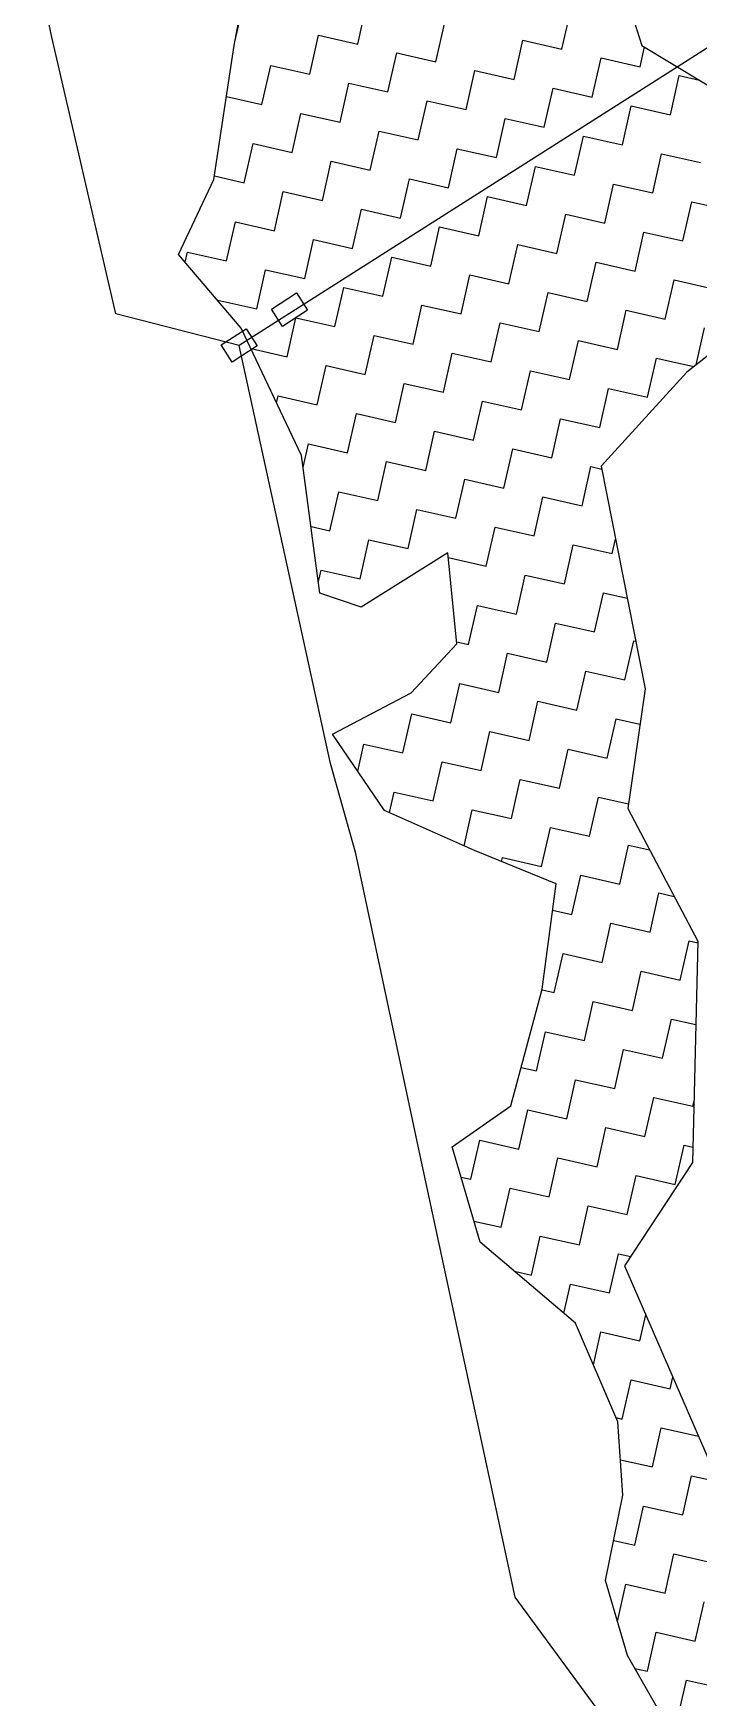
# Model space of a CAD drawing. Header units: metres. Extents: x 340266 to 342991, y 1762549 to 1766704.
# Drawn here: x 341129.8 to 341239.1, y 1765381.5 to 1765654.6 of the extents above; entities that cross this region are included whole.
import ezdxf

# ---------------------------------------------------------------- set-up
doc = ezdxf.new("R2010")
doc.units = ezdxf.units.M
doc.header["$MEASUREMENT"] = 0
for name, color, linetype in [('POLY_HATCH', 12, 'Continuous'), ('POLY_PARCEL', 6, 'Continuous'), ('V_BOUND_LINE', 7, 'Continuous')]:
    doc.layers.add(name, color=color, linetype=linetype)

msp = doc.modelspace()

# ---------------------------------------------------------------- linework, layer by layer
for points in [[(341168.92, 1765609.33), (341173.02, 1765611.99), (341174.85, 1765609.15), (341170.75, 1765606.5)], [(341160.64, 1765603.48), (341164.74, 1765606.13), (341166.58, 1765603.3), (341162.48, 1765600.64)]]:
    msp.add_lwpolyline(points, close=True)
at = {"layer": 'POLY_HATCH'}
for p, q in [((341162.81, 1765652.6), (341166.23, 1765671.31)), ((341226.86, 1765661.63), (341229.74, 1765652.62)), ((341159.47, 1765630.64), (341162.81, 1765652.6)), ((341229.74, 1765652.62), (341253.33, 1765638.37)), ((341153.68, 1765618.3), (341159.47, 1765630.64)), ((341266.78, 1765622.35), (341237.13, 1765599.02)), ((341163.96, 1765606.24), (341153.68, 1765618.3)), ((341173.86, 1765585.34), (341163.96, 1765606.24)), ((341237.13, 1765599.02), (341223.07, 1765583.54)), ((341176.88, 1765562.75), (341173.86, 1765585.34)), ((341223.07, 1765583.54), (341230.25, 1765547.03)), ((341197.87, 1765569.37), (341183.66, 1765560.41)), ((341199.37, 1765554.42), (341197.87, 1765569.37)), ((341183.66, 1765560.41), (341176.88, 1765562.75)), ((341191.86, 1765546.38), (341199.37, 1765554.42)), ((341178.95, 1765539.57), (341191.86, 1765546.38)), ((341230.25, 1765547.03), (341227.43, 1765527.38)), ((341187.5, 1765527.08), (341178.95, 1765539.57)), ((341202.26, 1765520.5), (341187.5, 1765527.08)), ((341227.43, 1765527.38), (341238.94, 1765505.59)), ((341215.66, 1765515.04), (341202.26, 1765520.5)), ((341213.36, 1765497.71), (341215.66, 1765515.04)), ((341238.94, 1765505.59), (341238.04, 1765469.28)), ((341208.23, 1765478.58), (341213.36, 1765497.71)), ((341198.58, 1765471.84), (341208.23, 1765478.58)), ((341203.17, 1765456.2), (341198.58, 1765471.84)), ((341238.04, 1765469.28), (341226.9, 1765452.33)), ((341218.85, 1765442.91), (341203.17, 1765456.2)), ((341226.9, 1765452.33), (341241.31, 1765419.05)), ((341225.76, 1765426.75), (341218.85, 1765442.91)), ((341226.62, 1765414.69), (341225.76, 1765426.75)), ((341223.77, 1765400.67), (341226.62, 1765414.69)), ((341227.38, 1765388.38), (341223.77, 1765400.67)), ((341234.93, 1765375.2), (341227.38, 1765388.38))]:
    msp.add_line(p, q, dxfattribs=at)
at = {"layer": 'POLY_HATCH', "linetype": 'Continuous'}
for p, q in [((341183.08, 1765652.85), (341184.53, 1765659.27)), ((341216.61, 1765652.01), (341218.06, 1765658.43)), ((341162.93, 1765653.23), (341163.83, 1765657.2)), ((341195.91, 1765649.95), (341197.36, 1765656.37)), ((341175.21, 1765647.88), (341176.66, 1765654.3)), ((341176.66, 1765654.3), (341183.08, 1765652.85)), ((341208.75, 1765647.05), (341210.2, 1765653.47)), ((341210.2, 1765653.47), (341216.61, 1765652.01)), ((341229.45, 1765649.11), (341230.18, 1765652.36)), ((341167.34, 1765642.92), (341168.79, 1765649.33)), ((341168.79, 1765649.33), (341175.21, 1765647.88)), ((341188.04, 1765644.98), (341189.49, 1765651.4)), ((341189.49, 1765651.4), (341195.91, 1765649.95)), ((341221.58, 1765644.15), (341223.03, 1765650.56)), ((341223.03, 1765650.56), (341229.45, 1765649.11)), ((341180.18, 1765640.02), (341181.63, 1765646.43)), ((341181.63, 1765646.43), (341188.04, 1765644.98)), ((341200.88, 1765642.08), (341202.33, 1765648.5)), ((341202.33, 1765648.5), (341208.75, 1765647.05)), ((341234.42, 1765641.25), (341235.87, 1765647.66)), ((341235.87, 1765647.66), (341239.19, 1765646.91)), ((341161.54, 1765644.23), (341167.34, 1765642.92)), ((341213.71, 1765639.18), (341215.16, 1765645.6)), ((341215.16, 1765645.6), (341221.58, 1765644.15)), ((341172.31, 1765635.05), (341173.76, 1765641.47)), ((341173.76, 1765641.47), (341180.18, 1765640.02)), ((341193.01, 1765637.11), (341194.46, 1765643.53)), ((341194.46, 1765643.53), (341200.88, 1765642.08)), ((341226.55, 1765636.28), (341228, 1765642.7)), ((341228, 1765642.7), (341234.42, 1765641.25)), ((341185.14, 1765632.15), (341186.59, 1765638.57)), ((341186.59, 1765638.57), (341193.01, 1765637.11)), ((341205.85, 1765634.21), (341207.3, 1765640.63)), ((341207.3, 1765640.63), (341213.71, 1765639.18)), ((341164.44, 1765630.08), (341165.89, 1765636.5)), ((341165.89, 1765636.5), (341172.31, 1765635.05)), ((341197.98, 1765629.25), (341199.43, 1765635.66)), ((341199.43, 1765635.66), (341205.85, 1765634.21)), ((341218.68, 1765631.31), (341220.13, 1765637.73)), ((341220.13, 1765637.73), (341226.55, 1765636.28)), ((341177.28, 1765627.18), (341178.73, 1765633.6)), ((341178.73, 1765633.6), (341185.14, 1765632.15)), ((341210.81, 1765626.35), (341212.26, 1765632.76)), ((341212.26, 1765632.76), (341218.68, 1765631.31)), ((341231.51, 1765628.41), (341232.97, 1765634.83)), ((341232.97, 1765634.83), (341239.38, 1765633.38)), ((341159.56, 1765631.19), (341164.44, 1765630.08)), ((341190.11, 1765624.28), (341191.56, 1765630.7)), ((341191.56, 1765630.7), (341197.98, 1765629.25)), ((341169.41, 1765622.21), (341170.86, 1765628.63)), ((341170.86, 1765628.63), (341177.28, 1765627.18)), ((341202.94, 1765621.38), (341204.4, 1765627.8)), ((341204.4, 1765627.8), (341210.81, 1765626.35)), ((341223.65, 1765623.44), (341225.1, 1765629.86)), ((341225.1, 1765629.86), (341231.51, 1765628.41)), ((341182.24, 1765619.31), (341183.69, 1765625.73)), ((341183.69, 1765625.73), (341190.11, 1765624.28)), ((341215.78, 1765618.48), (341217.23, 1765624.9)), ((341217.23, 1765624.9), (341223.65, 1765623.44)), ((341236.48, 1765620.54), (341237.93, 1765626.96)), ((341237.93, 1765626.96), (341244.35, 1765625.51)), ((341161.54, 1765617.25), (341162.99, 1765623.66)), ((341162.99, 1765623.66), (341169.41, 1765622.21)), ((341195.08, 1765616.41), (341196.53, 1765622.83)), ((341196.53, 1765622.83), (341202.94, 1765621.38)), ((341228.61, 1765615.58), (341230.06, 1765621.99)), ((341230.06, 1765621.99), (341236.48, 1765620.54)), ((341174.37, 1765614.35), (341175.83, 1765620.76)), ((341175.83, 1765620.76), (341182.24, 1765619.31)), ((341207.91, 1765613.51), (341209.36, 1765619.93)), ((341209.36, 1765619.93), (341215.78, 1765618.48)), ((341154.75, 1765617.05), (341155.12, 1765618.7)), ((341155.12, 1765618.7), (341161.54, 1765617.25)), ((341187.21, 1765611.45), (341188.66, 1765617.86)), ((341188.66, 1765617.86), (341195.08, 1765616.41)), ((341220.75, 1765610.61), (341222.2, 1765617.03)), ((341222.2, 1765617.03), (341228.61, 1765615.58)), ((341166.51, 1765609.38), (341167.96, 1765615.8)), ((341167.96, 1765615.8), (341174.37, 1765614.35)), ((341200.04, 1765608.54), (341201.49, 1765614.96)), ((341201.49, 1765614.96), (341207.91, 1765613.51)), ((341233.58, 1765607.71), (341235.03, 1765614.13)), ((341235.03, 1765614.13), (341241.45, 1765612.68)), ((341160.08, 1765610.79), (341160.09, 1765610.83)), ((341160.09, 1765610.83), (341166.51, 1765609.38)), ((341179.34, 1765606.48), (341180.79, 1765612.9)), ((341180.79, 1765612.9), (341187.21, 1765611.45)), ((341212.88, 1765605.64), (341214.33, 1765612.06)), ((341214.33, 1765612.06), (341220.75, 1765610.61)), ((341192.18, 1765603.58), (341193.63, 1765610)), ((341193.63, 1765610), (341200.04, 1765608.54)), ((341225.71, 1765602.74), (341227.16, 1765609.16)), ((341227.16, 1765609.16), (341233.58, 1765607.71)), ((341171.47, 1765601.51), (341172.92, 1765607.93)), ((341172.92, 1765607.93), (341179.34, 1765606.48)), ((341205.01, 1765600.68), (341206.46, 1765607.09)), ((341206.46, 1765607.09), (341212.88, 1765605.64)), ((341238.63, 1765600.2), (341240, 1765606.26)), ((341165.57, 1765602.85), (341171.47, 1765601.51)), ((341184.31, 1765598.61), (341185.76, 1765605.03)), ((341185.76, 1765605.03), (341192.18, 1765603.58)), ((341217.85, 1765597.78), (341219.3, 1765604.19)), ((341219.3, 1765604.19), (341225.71, 1765602.74)), ((341176.44, 1765593.64), (341177.89, 1765600.06)), ((341177.89, 1765600.06), (341184.31, 1765598.61)), ((341197.14, 1765595.71), (341198.59, 1765602.13)), ((341198.59, 1765602.13), (341205.01, 1765600.68)), ((341230.68, 1765594.88), (341232.13, 1765601.29)), ((341232.13, 1765601.29), (341238.25, 1765599.91)), ((341209.98, 1765592.81), (341211.43, 1765599.23)), ((341211.43, 1765599.23), (341217.85, 1765597.78)), ((341169.77, 1765593.97), (341170.02, 1765595.09)), ((341170.02, 1765595.09), (341176.44, 1765593.64)), ((341189.28, 1765590.74), (341190.73, 1765597.16)), ((341190.73, 1765597.16), (341197.14, 1765595.71)), ((341222.81, 1765589.91), (341224.26, 1765596.33)), ((341224.26, 1765596.33), (341230.68, 1765594.88)), ((341181.41, 1765585.78), (341182.86, 1765592.19)), ((341182.86, 1765592.19), (341189.28, 1765590.74)), ((341202.11, 1765587.84), (341203.56, 1765594.26)), ((341203.56, 1765594.26), (341209.98, 1765592.81)), ((341194.24, 1765582.88), (341195.69, 1765589.29)), ((341195.69, 1765589.29), (341202.11, 1765587.84)), ((341214.94, 1765584.94), (341216.39, 1765591.36)), ((341216.39, 1765591.36), (341222.81, 1765589.91)), ((341174.12, 1765583.38), (341174.99, 1765587.23)), ((341174.99, 1765587.23), (341181.41, 1765585.78)), ((341207.08, 1765579.97), (341208.53, 1765586.39)), ((341208.53, 1765586.39), (341214.94, 1765584.94)), ((341186.37, 1765577.91), (341187.82, 1765584.33)), ((341187.82, 1765584.33), (341194.24, 1765582.88)), ((341199.21, 1765575.01), (341200.66, 1765581.43)), ((341200.66, 1765581.43), (341207.08, 1765579.97)), ((341219.91, 1765577.07), (341221.36, 1765583.49)), ((341221.36, 1765583.49), (341223.16, 1765583.09)), ((341178.51, 1765572.94), (341179.96, 1765579.36)), ((341179.96, 1765579.36), (341186.37, 1765577.91)), ((341212.04, 1765572.11), (341213.49, 1765578.52)), ((341213.49, 1765578.52), (341219.91, 1765577.07)), ((341191.34, 1765570.04), (341192.79, 1765576.46)), ((341192.79, 1765576.46), (341199.21, 1765575.01)), ((341175.42, 1765573.64), (341178.51, 1765572.94)), ((341204.18, 1765567.14), (341205.63, 1765573.56)), ((341205.63, 1765573.56), (341212.04, 1765572.11)), ((341183.47, 1765565.07), (341184.92, 1765571.49)), ((341184.92, 1765571.49), (341191.34, 1765570.04)), ((341217.01, 1765564.24), (341218.46, 1765570.66)), ((341218.46, 1765570.66), (341224.88, 1765569.21)), ((341224.88, 1765569.21), (341225.42, 1765571.59)), ((341197.95, 1765568.55), (341204.18, 1765567.14)), ((341176.63, 1765564.62), (341177.06, 1765566.52)), ((341177.06, 1765566.52), (341183.47, 1765565.07)), ((341209.14, 1765559.27), (341210.59, 1765565.69)), ((341210.59, 1765565.69), (341217.01, 1765564.24)), ((341221.98, 1765556.37), (341223.43, 1765562.79)), ((341223.43, 1765562.79), (341227.32, 1765561.91)), ((341201.27, 1765554.31), (341202.73, 1765560.72)), ((341202.73, 1765560.72), (341209.14, 1765559.27)), ((341214.11, 1765551.4), (341215.56, 1765557.82)), ((341215.56, 1765557.82), (341221.98, 1765556.37)), ((341199.34, 1765554.74), (341201.27, 1765554.31)), ((341226.94, 1765548.5), (341228.39, 1765554.92)), ((341228.39, 1765554.92), (341228.71, 1765554.85)), ((341206.24, 1765546.44), (341207.69, 1765552.86)), ((341207.69, 1765552.86), (341214.11, 1765551.4)), ((341219.08, 1765543.54), (341220.53, 1765549.95)), ((341220.53, 1765549.95), (341226.94, 1765548.5)), ((341198.37, 1765541.47), (341199.82, 1765547.89)), ((341199.82, 1765547.89), (341206.24, 1765546.44)), ((341190.51, 1765536.5), (341191.96, 1765542.92)), ((341191.96, 1765542.92), (341198.37, 1765541.47)), ((341211.21, 1765538.57), (341212.66, 1765544.99)), ((341212.66, 1765544.99), (341219.08, 1765543.54)), ((341203.34, 1765533.6), (341204.79, 1765540.02)), ((341204.79, 1765540.02), (341211.21, 1765538.57)), ((341224.04, 1765535.67), (341225.49, 1765542.09)), ((341225.49, 1765542.09), (341229.42, 1765541.2)), ((341183.09, 1765533.53), (341184.09, 1765537.95)), ((341184.09, 1765537.95), (341190.51, 1765536.5)), ((341216.18, 1765530.7), (341217.63, 1765537.12)), ((341217.63, 1765537.12), (341224.04, 1765535.67)), ((341195.47, 1765528.64), (341196.92, 1765535.05)), ((341196.92, 1765535.05), (341203.34, 1765533.6)), ((341208.31, 1765525.74), (341209.76, 1765532.15)), ((341209.76, 1765532.15), (341216.18, 1765530.7)), ((341188.3, 1765526.73), (341189.06, 1765530.09)), ((341189.06, 1765530.09), (341195.47, 1765528.64)), ((341221.14, 1765522.83), (341222.59, 1765529.25)), ((341222.59, 1765529.25), (341227.54, 1765528.13)), ((341200.55, 1765521.27), (341201.89, 1765527.19)), ((341201.89, 1765527.19), (341208.31, 1765525.74)), ((341213.27, 1765517.87), (341214.72, 1765524.29)), ((341214.72, 1765524.29), (341221.14, 1765522.83)), ((341226.11, 1765514.97), (341227.56, 1765521.38)), ((341227.56, 1765521.38), (341231.01, 1765520.6)), ((341206.71, 1765518.69), (341206.86, 1765519.32)), ((341206.86, 1765519.32), (341213.27, 1765517.87)), ((341218.24, 1765510), (341219.69, 1765516.42)), ((341219.69, 1765516.42), (341226.11, 1765514.97)), ((341231.08, 1765507.1), (341232.53, 1765513.52)), ((341232.53, 1765513.52), (341235.06, 1765512.94)), ((341215.08, 1765510.71), (341218.24, 1765510)), ((341223.21, 1765502.13), (341224.66, 1765508.55)), ((341224.66, 1765508.55), (341231.08, 1765507.1)), ((341236.04, 1765499.23), (341237.49, 1765505.65)), ((341237.49, 1765505.65), (341238.93, 1765505.32)), ((341215.34, 1765497.17), (341216.79, 1765503.58)), ((341216.79, 1765503.58), (341223.21, 1765502.13)), ((341228.17, 1765494.26), (341229.62, 1765500.68)), ((341229.62, 1765500.68), (341236.04, 1765499.23)), ((341213.34, 1765497.62), (341215.34, 1765497.17)), ((341220.31, 1765489.3), (341221.76, 1765495.72)), ((341221.76, 1765495.72), (341228.17, 1765494.26)), ((341212.44, 1765484.33), (341213.89, 1765490.75)), ((341213.89, 1765490.75), (341220.31, 1765489.3)), ((341233.14, 1765486.4), (341234.59, 1765492.81)), ((341234.59, 1765492.81), (341238.6, 1765491.91)), ((341225.27, 1765481.43), (341226.72, 1765487.85)), ((341226.72, 1765487.85), (341233.14, 1765486.4)), ((341209.92, 1765484.9), (341212.44, 1765484.33)), ((341217.41, 1765476.46), (341218.86, 1765482.88)), ((341218.86, 1765482.88), (341225.27, 1765481.43)), ((341230.24, 1765473.56), (341231.69, 1765479.98)), ((341231.69, 1765479.98), (341238.11, 1765478.53)), ((341209.54, 1765471.5), (341210.99, 1765477.91)), ((341210.99, 1765477.91), (341217.41, 1765476.46)), ((341238.11, 1765478.53), (341238.29, 1765479.33)), ((341222.37, 1765468.6), (341223.82, 1765475.01)), ((341223.82, 1765475.01), (341230.24, 1765473.56)), ((341201.67, 1765466.53), (341203.12, 1765472.95)), ((341203.12, 1765472.95), (341209.54, 1765471.5)), ((341235.21, 1765465.69), (341236.66, 1765472.11)), ((341236.66, 1765472.11), (341238.1, 1765471.79)), ((341214.5, 1765463.63), (341215.96, 1765470.05)), ((341215.96, 1765470.05), (341222.37, 1765468.6)), ((341200.03, 1765466.9), (341201.67, 1765466.53)), ((341227.34, 1765460.73), (341228.79, 1765467.15)), ((341228.79, 1765467.15), (341235.21, 1765465.69)), ((341206.64, 1765458.66), (341208.09, 1765465.08)), ((341208.09, 1765465.08), (341214.5, 1765463.63)), ((341219.47, 1765455.76), (341220.92, 1765462.18)), ((341220.92, 1765462.18), (341227.34, 1765460.73)), ((341202.15, 1765459.68), (341206.64, 1765458.66)), ((341211.6, 1765450.79), (341213.05, 1765457.21)), ((341213.05, 1765457.21), (341219.47, 1765455.76)), ((341224.44, 1765447.89), (341225.89, 1765454.31)), ((341225.89, 1765454.31), (341227.9, 1765453.86)), ((341208.8, 1765451.43), (341211.6, 1765450.79)), ((341216.94, 1765444.54), (341218.02, 1765449.34)), ((341218.02, 1765449.34), (341224.44, 1765447.89)), ((341229.41, 1765440.03), (341230.37, 1765444.3)), ((341221.77, 1765436.09), (341222.99, 1765441.48)), ((341222.99, 1765441.48), (341229.41, 1765440.03)), ((341226.5, 1765427.19), (341227.95, 1765433.61)), ((341227.95, 1765433.61), (341234.37, 1765432.16)), ((341234.37, 1765432.16), (341234.8, 1765434.07)), ((341225.47, 1765427.42), (341226.5, 1765427.19)), ((341231.47, 1765419.32), (341232.92, 1765425.74)), ((341232.92, 1765425.74), (341239.01, 1765424.36)), ((341226.21, 1765420.51), (341231.47, 1765419.32)), ((341236.44, 1765411.46), (341237.89, 1765417.87)), ((341237.89, 1765417.87), (341241.65, 1765417.02)), ((341228.57, 1765406.49), (341230.02, 1765412.91)), ((341230.02, 1765412.91), (341236.44, 1765411.46)), ((341225.11, 1765407.27), (341228.57, 1765406.49)), ((341233.54, 1765398.62), (341234.99, 1765405.04)), ((341234.99, 1765405.04), (341241.4, 1765403.59)), ((341225.74, 1765393.96), (341227.12, 1765400.07)), ((341227.12, 1765400.07), (341233.54, 1765398.62)), ((341238.5, 1765390.75), (341239.95, 1765397.17)), ((341230.64, 1765385.79), (341232.09, 1765392.2)), ((341232.09, 1765392.2), (341238.5, 1765390.75)), ((341228.6, 1765386.25), (341230.64, 1765385.79)), ((341235.6, 1765377.92), (341237.05, 1765384.34)), ((341237.05, 1765384.34), (341243.47, 1765382.89))]:
    msp.add_line(p, q, dxfattribs=at)
at = {"layer": 'POLY_PARCEL'}
msp.add_line((341262.14, 1765665.99), (341163.61, 1765603.39), dxfattribs=at)
at = {"layer": 'V_BOUND_LINE'}
for p, q in [((341132.85, 1765653.99), (341129.81, 1765668.72)), ((341143.38, 1765608.56), (341132.85, 1765653.99)), ((341163.61, 1765603.39), (341143.38, 1765608.56)), ((341178.6, 1765534.78), (341163.61, 1765603.39)), ((341182.79, 1765519.99), (341178.6, 1765534.78)), ((341193.34, 1765470.41), (341182.79, 1765519.99)), ((341208.92, 1765397.96), (341193.34, 1765470.41)), ((341224.18, 1765377.15), (341208.92, 1765397.96))]:
    msp.add_line(p, q, dxfattribs=at)

doc.saveas('drawing.dxf')
